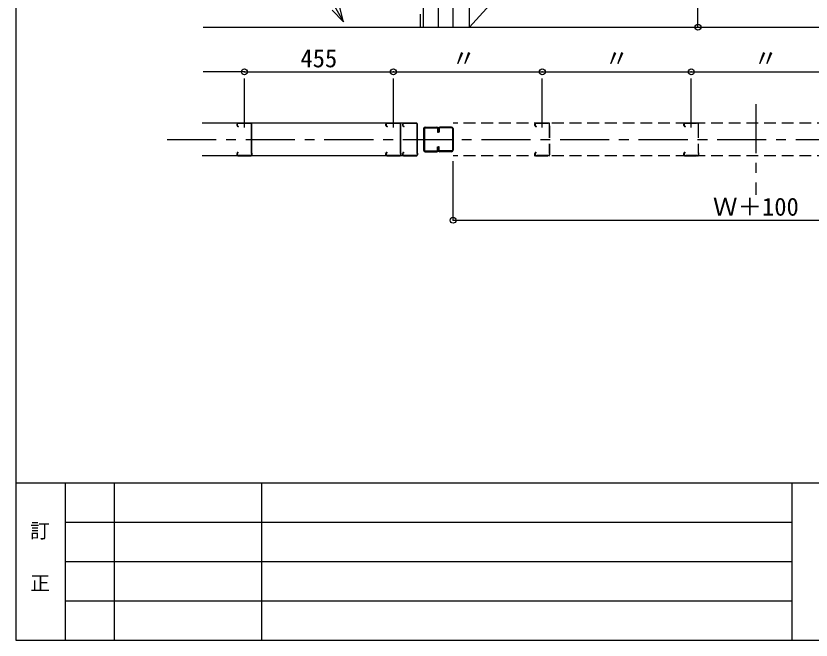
# Model space of a CAD drawing. Units: millimetres, scale not verified, with parts at other scales. Extents: x -688 to 687, y -487 to 475.
# Drawn here: x -687.7 to -282.8, y -474.8 to -157.1 of the extents above; entities that cross this region are included whole.
import ezdxf
from ezdxf.enums import TextEntityAlignment as Align

# ---------------------------------------------------------------- set-up
doc = ezdxf.new("R2010")
doc.units = ezdxf.units.MM
doc.header["$LTSCALE"] = 5
doc.header["$PDMODE"] = 32
doc.header["$PDSIZE"] = 3
for name, pattern in [('CHAIN1', [8, 5, -1, 1, -1]), ('DASHED1', [1.8, 1.2, -0.6]), ('DOUBLE_CHAIN1', [8.8, 5, -1, 0.6, -0.6, 0.6, -1])]:
    doc.linetypes.add(name, pattern=pattern)
for name, color, linetype in [('1-0_中心線', 4, 'CHAIN1'), ('1-1_中線', 7, 'Continuous'), ('1-2_太線１', 3, 'Continuous'), ('1-4_細線', 4, 'DASHED1'), ('1-5_寸法', 4, 'Continuous'), ('1-6_文字', 4, 'Continuous'), ('1-8_隠線', 4, 'DOUBLE_CHAIN1'), ('5-1_中線', 7, 'Continuous'), ('5-F_グリッド', 7, 'Continuous'), ('F-3_太線２', 7, 'Continuous'), ('F-5_固定文字', 7, 'Continuous')]:
    doc.layers.add(name, color=color, linetype=linetype)
doc.styles.add('ＭＳ ゴシック', font='')
doc.styles.get('ＭＳ ゴシック').set_extended_font_data('MS Gothic')

msp = doc.modelspace()

# ---------------------------------------------------------------- linework, layer by layer
at = {"layer": '1-0_中心線'}
for p, q in [((-310.932, -201.978), (-310.932, -248.209)), ((-610.652, -219.995), (-7.763, -219.995))]:
    msp.add_line(p, q, dxfattribs=at)
at = {"layer": '1-1_中線'}
for p, q in [((-481.765, -162.877), (-481.765, -156.211)), ((-592.414, -162.877), (-470.099, -162.877)), ((-490.271, -211.662), (-592.84, -211.662)), ((-490.271, -228.329), (-592.84, -228.329))]:
    msp.add_line(p, q, dxfattribs=at)
at = {"layer": '1-2_太線１'}
msp.add_line((-472.599, -162.877), (-472.599, 287.123), dxfattribs=at)
at = {"layer": '1-2_太線１', "color": 2}
msp.add_line((-592.414, -162.877), (-22.206, -162.877), dxfattribs=at)
at = {"layer": '1-4_細線'}
for p, q in [((-156.765, -211.662), (-465.099, -211.662)), ((-156.765, -228.329), (-465.099, -228.329))]:
    msp.add_line(p, q, dxfattribs=at)
at = {"layer": '1-5_寸法'}
for p, q in [((-340.419, -162.877), (-340.419, 157.123)), ((-571.349, -185.633), (-592.414, -185.633)), ((-571.349, -185.633), (-495.515, -185.633)), ((-495.515, -185.633), (-419.682, -185.633)), ((-419.682, -185.633), (-343.849, -185.633)), ((-343.849, -185.633), (-268.015, -185.633)), ((-465.099, -261.136), (-465.099, -231.08)), ((-465.099, -261.136), (-156.765, -261.136))]:
    msp.add_line(p, q, dxfattribs=at)
at = {"layer": '1-5_寸法', "color": 3}
for p in [(-340.419, -162.877), (-571.349, -185.633), (-495.515, -185.633), (-419.682, -185.633), (-343.849, -185.633), (-465.099, -261.136)]:
    msp.add_point(p, dxfattribs=at)
at = {"layer": '1-6_文字', "color": 7}
for p, q in [((-480.099, -162.877), (-480.099, 287.123)), ((-465.099, -162.877), (-465.099, 287.123))]:
    msp.add_line(p, q, dxfattribs=at)
at = {"layer": '1-6_文字'}
msp.add_line((-520.826, -160.154), (-526.719, -154.262), dxfattribs=at)
msp.add_lwpolyline([(-529.234, -145.592), (-520.826, -160.154), (-522.983, -152.105)], dxfattribs=at)
at = {"layer": '1-8_隠線'}
for p, q in [((-456.765, -162.877), (-456.765, 157.123)), ((-456.765, -162.877), (-165.099, 157.123)), ((-456.765, -162.877), (-456.765, 157.123)), ((-571.349, -213.923), (-571.349, -185.633)), ((-495.515, -213.923), (-495.515, -185.633)), ((-419.682, -213.923), (-419.682, -185.633)), ((-343.849, -213.923), (-343.849, -185.633))]:
    msp.add_line(p, q, dxfattribs=at)
at = {"layer": '5-1_中線'}
for p, q in [((-480.099, -214.512), (-480.099, -225.479)), ((-479.715, -214.512), (-479.715, -225.479)), ((-479.332, -213.745), (-473.365, -213.745)), ((-479.332, -214.129), (-473.365, -214.129)), ((-472.982, -214.512), (-472.982, -216.245)), ((-472.599, -214.512), (-472.599, -216.245)), ((-472.599, -214.512), (-472.599, -216.245)), ((-472.215, -214.512), (-472.215, -216.245)), ((-465.865, -213.745), (-471.832, -213.745)), ((-465.865, -214.129), (-471.832, -214.129)), ((-465.482, -214.512), (-465.482, -225.479)), ((-465.099, -214.512), (-465.099, -225.479)), ((-472.982, -216.245), (-472.599, -216.245)), ((-472.215, -216.245), (-472.599, -216.245)), ((-479.332, -225.862), (-473.365, -225.862)), ((-479.332, -226.245), (-473.365, -226.245)), ((-472.982, -223.745), (-472.599, -223.745)), ((-472.982, -225.479), (-472.982, -223.745)), ((-472.599, -225.479), (-472.599, -223.745)), ((-472.215, -223.745), (-472.599, -223.745)), ((-472.599, -225.479), (-472.599, -223.745)), ((-472.215, -225.479), (-472.215, -223.745)), ((-465.865, -225.862), (-471.832, -225.862)), ((-465.865, -226.245), (-471.832, -226.245))]:
    msp.add_line(p, q, dxfattribs=at)
for centre, radius, start, end in [((-479.332, -214.512), 0.767, 90, 180), ((-479.332, -214.512), 0.383, 90, 180), ((-473.365, -214.512), 0.767, 0, 90), ((-473.365, -214.512), 0.383, 0, 90), ((-471.832, -214.512), 0.767, 90, 180), ((-471.832, -214.512), 0.383, 90, 180), ((-465.865, -214.512), 0.767, 0, 90), ((-465.865, -214.512), 0.383, 0, 90), ((-479.332, -225.479), 0.767, 180, 270), ((-479.332, -225.479), 0.383, 180, 270), ((-473.365, -225.479), 0.383, 270, 0), ((-473.365, -225.479), 0.767, 270, 0), ((-471.832, -225.479), 0.767, 180, 270), ((-471.832, -225.479), 0.383, 180, 270), ((-465.865, -225.479), 0.383, 270, 0), ((-465.865, -225.479), 0.767, 270, 0)]:
    msp.add_arc(centre, radius, start, end, dxfattribs=at)
at = {"layer": '5-F_グリッド'}
for p, q in [((-575.099, -212.917), (-575.099, -212.162)), ((-574.965, -212.162), (-574.965, -212.917)), ((-574.604, -211.662), (-568.104, -211.667)), ((-568.103, -211.801), (-574.603, -211.795)), ((-574.599, -213.284), (-574.265, -213.284)), ((-574.599, -213.417), (-574.265, -213.417)), ((-574.265, -213.417), (-574.265, -213.284)), ((-567.899, -213.162), (-567.899, -226.829)), ((-567.771, -212.979), (-567.86, -213.068)), ((-567.765, -213.217), (-567.765, -226.773)), ((-567.732, -212.885), (-567.732, -212.167)), ((-567.638, -213.034), (-567.726, -213.123)), ((-567.599, -212.94), (-567.599, -212.167)), ((-499.265, -212.917), (-499.265, -212.162)), ((-499.132, -212.162), (-499.132, -212.917)), ((-498.771, -211.662), (-492.271, -211.667)), ((-492.269, -211.801), (-498.769, -211.795)), ((-498.765, -213.284), (-498.432, -213.284)), ((-498.765, -213.417), (-498.432, -213.417)), ((-498.432, -213.417), (-498.432, -213.284)), ((-492.065, -213.162), (-492.065, -226.829)), ((-491.938, -212.979), (-492.026, -213.068)), ((-491.932, -213.217), (-491.932, -226.773)), ((-491.899, -212.885), (-491.899, -212.167)), ((-491.804, -213.034), (-491.893, -213.123)), ((-491.765, -212.94), (-491.765, -212.167)), ((-490.765, -212.917), (-490.765, -212.162)), ((-490.632, -212.162), (-490.632, -212.917)), ((-490.271, -211.662), (-483.771, -211.667)), ((-483.769, -211.801), (-490.269, -211.795)), ((-490.265, -213.284), (-489.932, -213.284)), ((-490.265, -213.417), (-489.932, -213.417)), ((-489.932, -213.417), (-489.932, -213.284)), ((-483.565, -213.162), (-483.565, -226.829)), ((-483.438, -212.979), (-483.526, -213.068)), ((-483.432, -213.217), (-483.432, -226.773)), ((-483.399, -212.885), (-483.399, -212.167)), ((-483.304, -213.034), (-483.393, -213.123)), ((-483.265, -212.94), (-483.265, -212.167)), ((-575.972, -226.495), (-575.972, -226.495)), ((-574.599, -226.573), (-574.265, -226.573)), ((-574.265, -226.706), (-574.265, -226.573)), ((-500.139, -226.495), (-500.138, -226.495)), ((-498.765, -226.573), (-498.432, -226.573)), ((-498.432, -226.706), (-498.432, -226.573)), ((-491.639, -226.495), (-491.638, -226.495)), ((-490.265, -226.573), (-489.932, -226.573)), ((-489.932, -226.706), (-489.932, -226.573)), ((-575.972, -228.245), (-575.972, -228.245)), ((-575.972, -228.329), (-575.972, -228.329)), ((-575.099, -227.829), (-575.099, -227.073)), ((-574.965, -227.073), (-574.965, -227.829)), ((-574.604, -228.329), (-568.104, -228.323)), ((-568.103, -228.19), (-574.603, -228.195)), ((-574.599, -226.706), (-574.265, -226.706)), ((-567.86, -226.923), (-567.771, -227.011)), ((-567.732, -227.106), (-567.732, -227.823)), ((-567.726, -226.868), (-567.638, -226.956)), ((-567.599, -227.05), (-567.599, -227.823)), ((-500.139, -228.245), (-500.138, -228.245)), ((-500.139, -228.329), (-500.138, -228.329)), ((-499.265, -227.829), (-499.265, -227.073)), ((-499.132, -227.073), (-499.132, -227.829)), ((-498.771, -228.329), (-492.271, -228.323)), ((-492.269, -228.19), (-498.769, -228.195)), ((-498.765, -226.706), (-498.432, -226.706)), ((-492.026, -226.923), (-491.938, -227.011)), ((-491.899, -227.106), (-491.899, -227.823)), ((-491.893, -226.868), (-491.804, -226.956)), ((-491.765, -227.05), (-491.765, -227.823)), ((-491.639, -228.245), (-491.638, -228.245)), ((-491.639, -228.329), (-491.638, -228.329)), ((-490.765, -227.829), (-490.765, -227.073)), ((-490.632, -227.073), (-490.632, -227.829)), ((-490.271, -228.329), (-483.771, -228.323)), ((-483.769, -228.19), (-490.269, -228.195)), ((-490.265, -226.706), (-489.932, -226.706)), ((-483.526, -226.923), (-483.438, -227.011)), ((-483.399, -227.106), (-483.399, -227.823)), ((-483.393, -226.868), (-483.304, -226.956)), ((-483.265, -227.05), (-483.265, -227.823))]:
    msp.add_line(p, q, dxfattribs=at)
at = {"layer": '5-F_グリッド', "color": 4, "linetype": 'DASHED1'}
for p, q in [((-423.432, -212.917), (-423.432, -212.162)), ((-423.299, -212.162), (-423.299, -212.917)), ((-422.938, -211.662), (-416.438, -211.667)), ((-416.436, -211.801), (-422.936, -211.795)), ((-422.932, -213.284), (-422.599, -213.284)), ((-422.932, -213.417), (-422.599, -213.417)), ((-422.599, -213.417), (-422.599, -213.284)), ((-416.232, -213.162), (-416.232, -226.829)), ((-416.104, -212.979), (-416.193, -213.068)), ((-416.099, -213.217), (-416.099, -226.773)), ((-416.065, -212.885), (-416.065, -212.167)), ((-415.971, -213.034), (-416.06, -213.123)), ((-415.932, -212.94), (-415.932, -212.167)), ((-347.599, -212.917), (-347.599, -212.162)), ((-347.465, -212.162), (-347.465, -212.917)), ((-347.104, -211.662), (-340.604, -211.667)), ((-340.603, -211.801), (-347.103, -211.795)), ((-347.099, -213.284), (-346.765, -213.284)), ((-347.099, -213.417), (-346.765, -213.417)), ((-346.765, -213.417), (-346.765, -213.284)), ((-340.399, -213.162), (-340.399, -226.829)), ((-340.271, -212.979), (-340.36, -213.068)), ((-340.265, -213.217), (-340.265, -226.773)), ((-340.232, -212.885), (-340.232, -212.167)), ((-340.138, -213.034), (-340.226, -213.123)), ((-340.099, -212.94), (-340.099, -212.167)), ((-422.932, -226.573), (-422.599, -226.573)), ((-422.599, -226.706), (-422.599, -226.573)), ((-347.099, -226.573), (-346.765, -226.573)), ((-346.765, -226.706), (-346.765, -226.573)), ((-423.432, -227.829), (-423.432, -227.073)), ((-423.299, -227.073), (-423.299, -227.829)), ((-422.938, -228.329), (-416.438, -228.323)), ((-416.436, -228.19), (-422.936, -228.195)), ((-422.932, -226.706), (-422.599, -226.706)), ((-416.193, -226.923), (-416.104, -227.011)), ((-416.065, -227.106), (-416.065, -227.823)), ((-416.06, -226.868), (-415.971, -226.956)), ((-415.932, -227.05), (-415.932, -227.823)), ((-347.599, -227.829), (-347.599, -227.073)), ((-347.465, -227.073), (-347.465, -227.829)), ((-347.104, -228.329), (-340.604, -228.323)), ((-340.603, -228.19), (-347.103, -228.195)), ((-347.099, -226.706), (-346.765, -226.706)), ((-340.36, -226.923), (-340.271, -227.011)), ((-340.232, -227.106), (-340.232, -227.823)), ((-340.226, -226.868), (-340.138, -226.956)), ((-340.099, -227.05), (-340.099, -227.823))]:
    msp.add_line(p, q, dxfattribs=at)
at = {"layer": '5-F_グリッド'}
for centre, radius, start, end in [((-574.599, -212.162), 0.5, 90.63659, 180), ((-574.599, -212.917), 0.5, 180, 270), ((-574.599, -212.162), 0.367, 90.63659, 180), ((-574.599, -212.917), 0.367, 180, 270), ((-568.099, -212.167), 0.5, 0, 90.63659), ((-568.099, -212.167), 0.367, 0, 90.63659), ((-567.765, -213.162), 0.133, 135, 180), ((-567.865, -212.885), 0.133, 315, 0), ((-567.632, -213.217), 0.133, 135, 180), ((-567.732, -212.94), 0.133, 315, 0), ((-498.765, -212.162), 0.5, 90.63659, 180), ((-498.765, -212.917), 0.5, 180, 270), ((-498.765, -212.162), 0.367, 90.63659, 180), ((-498.765, -212.917), 0.367, 180, 270), ((-492.265, -212.167), 0.5, 0, 90.63659), ((-492.265, -212.167), 0.367, 0, 90.63659), ((-491.932, -213.162), 0.133, 135, 180), ((-492.032, -212.885), 0.133, 315, 0), ((-491.799, -213.217), 0.133, 135, 180), ((-491.899, -212.94), 0.133, 315, 0), ((-490.265, -212.162), 0.5, 90.63659, 180), ((-490.265, -212.917), 0.5, 180, 270), ((-490.265, -212.162), 0.367, 90.63659, 180), ((-490.265, -212.917), 0.367, 180, 270), ((-483.765, -212.167), 0.5, 0, 90.63659), ((-483.765, -212.167), 0.367, 0, 90.63659), ((-483.432, -213.162), 0.133, 135, 180), ((-483.532, -212.885), 0.133, 315, 0), ((-483.299, -213.217), 0.133, 135, 180), ((-483.399, -212.94), 0.133, 315, 0), ((-574.599, -227.073), 0.5, 90, 180), ((-498.765, -227.073), 0.5, 90, 180), ((-490.265, -227.073), 0.5, 90, 180), ((-574.599, -227.829), 0.5, 180, 269.36341), ((-574.599, -227.073), 0.367, 90, 180), ((-574.599, -227.829), 0.367, 180, 269.36341), ((-568.099, -227.823), 0.5, 269.36341, 0), ((-568.099, -227.823), 0.367, 269.36341, 0), ((-567.765, -226.829), 0.133, 180, 225), ((-567.865, -227.106), 0.133, 0, 45), ((-567.632, -226.773), 0.133, 180, 225), ((-567.732, -227.05), 0.133, 0, 45), ((-498.765, -227.829), 0.5, 180, 269.36341), ((-498.765, -227.073), 0.367, 90, 180), ((-498.765, -227.829), 0.367, 180, 269.36341), ((-492.265, -227.823), 0.5, 269.36341, 0), ((-492.265, -227.823), 0.367, 269.36341, 0), ((-491.932, -226.829), 0.133, 180, 225), ((-492.032, -227.106), 0.133, 0, 45), ((-491.799, -226.773), 0.133, 180, 225), ((-491.899, -227.05), 0.133, 0, 45), ((-490.265, -227.829), 0.5, 180, 269.36341), ((-490.265, -227.073), 0.367, 90, 180), ((-490.265, -227.829), 0.367, 180, 269.36341), ((-483.765, -227.823), 0.5, 269.36341, 0), ((-483.765, -227.823), 0.367, 269.36341, 0), ((-483.432, -226.829), 0.133, 180, 225), ((-483.532, -227.106), 0.133, 0, 45), ((-483.299, -226.773), 0.133, 180, 225), ((-483.399, -227.05), 0.133, 0, 45)]:
    msp.add_arc(centre, radius, start, end, dxfattribs=at)
at = {"layer": '5-F_グリッド', "color": 4, "linetype": 'DASHED1'}
for centre, radius, start, end in [((-422.932, -212.162), 0.5, 90.63659, 180), ((-422.932, -212.917), 0.5, 180, 270), ((-422.932, -212.162), 0.367, 90.63659, 180), ((-422.932, -212.917), 0.367, 180, 270), ((-416.432, -212.167), 0.5, 0, 90.63659), ((-416.432, -212.167), 0.367, 0, 90.63659), ((-416.099, -213.162), 0.133, 135, 180), ((-416.199, -212.885), 0.133, 315, 0), ((-415.965, -213.217), 0.133, 135, 180), ((-416.065, -212.94), 0.133, 315, 0), ((-347.099, -212.162), 0.5, 90.63659, 180), ((-347.099, -212.917), 0.5, 180, 270), ((-347.099, -212.162), 0.367, 90.63659, 180), ((-347.099, -212.917), 0.367, 180, 270), ((-340.599, -212.167), 0.5, 0, 90.63659), ((-340.599, -212.167), 0.367, 0, 90.63659), ((-340.265, -213.162), 0.133, 135, 180), ((-340.365, -212.885), 0.133, 315, 0), ((-340.132, -213.217), 0.133, 135, 180), ((-340.232, -212.94), 0.133, 315, 0), ((-422.932, -227.073), 0.5, 90, 180), ((-347.099, -227.073), 0.5, 90, 180), ((-422.932, -227.829), 0.5, 180, 269.36341), ((-422.932, -227.073), 0.367, 90, 180), ((-422.932, -227.829), 0.367, 180, 269.36341), ((-416.432, -227.823), 0.5, 269.36341, 0), ((-416.432, -227.823), 0.367, 269.36341, 0), ((-416.099, -226.829), 0.133, 180, 225), ((-416.199, -227.106), 0.133, 0, 45), ((-415.965, -226.773), 0.133, 180, 225), ((-416.065, -227.05), 0.133, 0, 45), ((-347.099, -227.829), 0.5, 180, 269.36341), ((-347.099, -227.073), 0.367, 90, 180), ((-347.099, -227.829), 0.367, 180, 269.36341), ((-340.599, -227.823), 0.5, 269.36341, 0), ((-340.599, -227.823), 0.367, 269.36341, 0), ((-340.265, -226.829), 0.133, 180, 225), ((-340.365, -227.106), 0.133, 0, 45), ((-340.132, -226.773), 0.133, 180, 225), ((-340.232, -227.05), 0.133, 0, 45)]:
    msp.add_arc(centre, radius, start, end, dxfattribs=at)
at = {"layer": 'F-3_太線２', "color": 3}
for p, q in [((-687.667, 475.25), (-687.667, -474.75)), ((-687.667, -394.75), (687.333, -394.75)), ((-292.667, -394.75), (-292.667, -474.75)), ((-687.667, -474.75), (687.333, -474.75))]:
    msp.add_line(p, q, dxfattribs=at)
at = {"layer": 'F-3_太線２'}
msp.add_line((-662.667, -394.75), (-662.667, -474.75), dxfattribs=at)
at = {"layer": 'F-3_太線２', "color": 4}
for p, q in [((-637.667, -394.75), (-637.667, -474.75)), ((-562.667, -394.75), (-562.667, -474.75)), ((-662.667, -414.75), (-292.667, -414.75)), ((-662.667, -434.75), (-292.667, -434.75)), ((-662.667, -454.75), (-292.667, -454.75))]:
    msp.add_line(p, q, dxfattribs=at)

# ---------------------------------------------------------------- texts
at = {"layer": '1-5_寸法', "style": 'ＭＳ ゴシック'}
for s, p in [('455', (-542.807, -186.05)), ('〃', (-465.932, -186.05)), ('〃', (-388.015, -186.05)), ('〃', (-312.182, -186.05)), ('Ｗ＋100', (-332.807, -261.552))]:
    msp.add_text(s, height=9.164, dxfattribs=at).set_placement(p, align=Align.BOTTOM_LEFT)
at = {"layer": 'F-5_固定文字', "color": 4, "style": 'ＭＳ ゴシック'}
for s, p in [('訂', (-680.399, -424.982)), ('正', (-680.399, -451.657))]:
    msp.add_text(s, height=7.331, dxfattribs=at).set_placement(p, align=Align.BOTTOM_LEFT)

doc.saveas('drawing.dxf')
